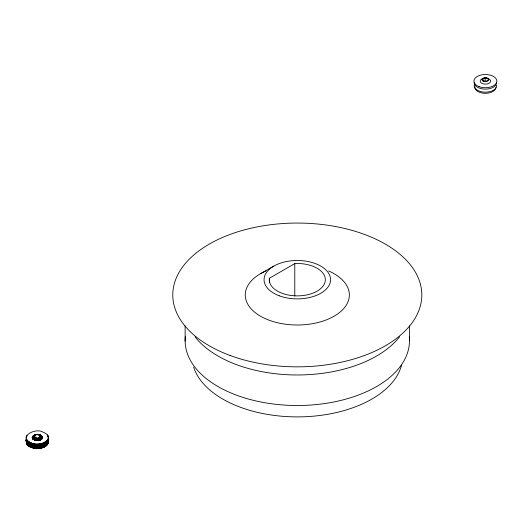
<?xml version="1.0" encoding="UTF-8"?>
<svg xmlns="http://www.w3.org/2000/svg" width="523" height="523" viewBox="0 0 523 523"><rect width="100%" height="100%" fill="white"/><g stroke="black" fill="none" stroke-linecap="round" stroke-linejoin="round"><path stroke-width="0.78" d="M31.576 443.131C39.29 447.858 57.53 437.921 42.853 432.031C35.25 427.487 17.22 437.182 31.576 443.131L31.563 447.538C37.774 449.924 49.267 448.27 48.391 439.51M34.538 437.568L34.538 436.064L35.499 435.116A2.805 1.621 0 0 1 38.257 434.835C41.441 435.228 39.48 438.686 37.048 437.973L34.505 436.502M31.249 443.02L31.563 447.538C27.797 446.583 25.189 442.497 26.431 438.699M31.903 443.243L31.883 447.649L31.576 445.661L28.033 443.72L26.222 440.869M26.595 439.418L26.64 443.184L26.196 437.038M32.236 443.347L32.21 447.753L31.576 445.661M34.518 437.646L34.538 436.862M32.576 443.439L32.537 447.851L31.903 445.766M32.923 443.53L32.877 447.943L32.236 445.871M33.269 443.609L33.217 448.028L32.576 445.969M33.629 443.687L33.564 448.106L32.923 446.054M37.009 440.529C39.042 437.777 30.556 437.81 34.949 434.829C37.473 433.6 41.552 434.665 42.363 437.516C41.474 443.752 26.215 439.189 34.949 434.829L33.76 435.515L34.799 434.914M33.988 443.752L33.917 448.178L33.269 446.139M34.348 443.818L34.27 448.244L33.629 446.211M34.714 443.87L34.629 448.296L34.348 446.341L33.988 446.282M35.087 443.916L34.989 448.348L34.714 446.394L34.348 446.341M35.459 443.955L35.355 448.388L35.087 446.446L34.714 446.394M35.832 443.988L35.721 448.427L35.459 446.485L35.087 446.446M36.211 444.014L36.087 448.453L35.832 446.518L35.459 446.485M36.584 444.034L36.46 448.473L36.211 446.537L35.832 446.518M36.963 444.04L36.832 448.486L36.584 446.557L36.211 446.537M37.342 444.047L37.205 448.492L36.963 446.57L36.584 446.557M38.48 438.503L38.525 437.81M37.721 444.04L37.578 448.492L37.342 446.57L36.963 446.57M38.101 444.027L37.944 448.479L37.721 446.564L37.342 446.57M34.525 437.993L34.538 436.064M38.48 444.007L38.316 448.466L38.101 446.557L37.721 446.564M38.852 443.981L38.689 448.44L38.48 446.537L38.101 446.557M39.225 443.949L39.055 448.407L38.852 446.511L38.48 446.537M39.598 443.909L39.421 448.368L39.225 446.472L38.852 446.511M39.97 443.857L39.787 448.322L39.598 446.433C44.318 446.099 50.254 442.726 48.391 436.98M40.336 443.805L40.147 448.27L39.97 446.38M40.696 443.739L40.5 448.211L40.336 446.328M41.056 443.667L40.853 448.146L40.696 446.263M41.409 443.589L41.206 448.067L41.056 446.197M41.755 443.511L41.546 447.989L41.409 446.119M42.102 443.419L41.886 447.897L41.755 446.034M42.441 443.321L42.219 447.806L42.102 445.942M42.775 443.216L42.546 447.701L42.441 445.844M43.102 443.105L42.873 447.596L42.775 445.74M43.422 442.988L43.187 447.479L43.102 445.629M43.736 442.863L43.494 447.361L43.422 445.511M44.037 442.733L43.795 447.237L43.736 445.387M44.337 442.602L44.089 447.1L44.037 445.263M44.625 442.458L44.37 446.962L44.337 445.125M44.906 442.314L44.645 446.819L44.625 444.981M33.577 435.62L34.649 435.005L32.524 436.62L33.923 435.751L32.446 436.757L33.864 435.868L32.321 437.045L33.818 435.992L32.282 437.189L33.786 436.11L32.249 437.333L33.766 436.234L32.23 437.483L33.76 436.359L32.23 437.627L33.766 436.483L32.256 437.921L33.786 436.607L32.289 438.065L33.818 436.725L32.465 438.496L33.988 437.084L32.642 438.771L34.073 437.195L32.753 438.908L34.165 437.306L32.871 439.039L34.27 437.411L33.001 439.163L34.387 437.516L33.139 439.287L34.511 437.62L33.452 439.516L34.649 437.712L33.622 439.627L34.799 437.803L33.805 439.732L34.949 437.888L33.995 439.83L35.113 437.967L34.394 440.006L35.289 438.039L34.61 440.091L35.466 438.104L34.825 440.163L35.656 438.163L35.054 440.235L35.845 438.222L35.283 440.294L36.041 438.267L35.76 440.399L36.244 438.307L36.002 440.438L36.453 438.339L36.25 440.471L36.662 438.366L36.505 440.503L36.872 438.385L36.754 440.523C35.871 437.306 39.519 439.039 40.604 437.084C41.729 435.822 38.447 433.992 41.056 435.646M44.906 444.838L44.913 446.668L45.181 442.164M26.353 436.385L26.856 443.811L26.568 441.68M45.442 442L45.174 446.518L45.697 441.843M48.024 442.863L48.436 440.379L47.979 443.073L48.384 440.817M45.697 444.367L45.423 446.354L45.939 441.674M45.939 444.197L45.658 446.191L46.174 441.504M46.174 444.027L45.893 446.021L46.397 441.327M46.397 443.85L46.109 445.851L46.612 441.144M46.612 443.674L46.318 445.674L46.815 440.961M46.815 443.484L46.514 445.491L47.005 440.771M47.005 443.295L46.704 445.302L47.188 440.582M47.188 443.105L46.88 445.112L47.358 440.386M47.358 442.909L47.044 444.923L47.515 440.183M48.319 440.699L48.07 442.216L48.443 440.163L48.064 442.432L48.273 440.268M47.515 442.713L47.194 444.727L47.658 439.987M47.658 442.51L47.338 444.53L47.789 439.778M48.299 440.484L48.057 442.007L48.312 440.634M47.789 442.308L47.462 444.328L47.913 439.575M47.913 442.098L47.58 444.125L48.116 439.15M48.024 441.889L47.685 443.916L48.201 438.941M48.201 441.464L47.861 443.497L48.293 440.412M48.332 441.033L47.926 443.288L48.332 438.509M269.404 278.236L269.299 278.837A28.046 16.193 0 0 0 296.809 295.874A28.046 16.193 0 0 0 325.339 279.406A28.046 16.193 0 0 0 295.835 263.52L294.789 263.579L269.404 278.236L269.404 282.296M482.605 79.45L482.592 79.509A2.805 1.621 0 0 0 485.344 81.215A2.805 1.621 0 0 0 488.201 79.568A2.805 1.621 0 0 0 485.246 77.979L482.605 79.45L482.605 80.973M44.913 446.668L45.442 444.53M35.518 440.353L36.041 438.267M34.191 439.921L35.113 437.967M36.872 434.332L34.139 435.319L36.872 434.332L40.696 435.437M33.289 439.405L34.511 437.62M32.55 438.634L33.988 437.084M32.236 437.777L33.766 436.483M35.224 434.94L35.845 434.495M32.38 436.901L33.864 435.868M32.969 436.09L34.27 435.299M33.76 435.515L34.949 434.829M260.5 273.706L273.797 266.115M39.225 446.472L39.598 446.433M36.695 434.705L37.296 434.319L37.963 434.711L37.931 434.352L39.428 434.953L38.937 434.548L41.657 436.123L40.323 435.299M39.944 435.005L41.225 435.757M39.643 434.829L40.5 435.345M40.081 435.097L41.376 435.875M40.206 435.201L41.526 435.992M39.48 434.75L40.304 435.254M41.781 436.247L40.428 435.411L41.899 436.378L40.519 435.522L41.997 436.515L40.604 435.633L42.088 436.653L40.67 435.751L42.167 436.797L40.729 435.868L42.232 436.934L40.774 435.992L42.363 437.666L40.827 436.483L42.356 437.81L40.807 436.607L42.291 438.104L40.774 436.725L42.245 438.248L40.729 436.849L42.18 438.392L40.67 436.966L42.108 438.529L40.604 437.084L42.023 438.673L40.519 437.195L41.69 439.065L40.323 437.411L41.559 439.196L40.206 437.516L41.415 439.313L40.081 437.62L41.265 439.431L39.944 437.712L40.925 439.653L39.794 437.803L40.742 439.758L39.643 437.888L40.552 439.856L39.48 437.967L40.349 439.948L39.303 438.039L40.147 440.033L39.127 438.104L39.709 440.183L38.937 438.163L39.486 440.248L38.748 438.222L39.251 440.307L38.552 438.267L39.016 440.366L38.349 438.307L38.774 440.412L38.14 438.339L38.277 440.484L37.931 438.366L38.029 440.503L37.721 438.385L37.774 440.523L37.512 438.398L37.519 440.536L37.296 438.398L37.264 440.536L37.081 438.398M39.303 434.678L40.094 435.169M39.127 434.613L39.879 435.09M38.937 434.548L39.656 435.018M40.774 435.992L42.285 437.078M40.807 436.607L42.33 437.96M40.519 437.195L41.925 438.804M37.931 434.352L38.212 434.731M39.944 437.712L41.101 439.542M39.127 438.104L39.931 440.111M47.822 440.941L48.038 441.791M38.14 438.339L38.525 440.451M26.183 440.654L26.588 442.968M26.856 443.811L26.496 439.202M26.412 441.517L26.771 443.602L26.287 436.6M26.836 439.83L27.189 444.426L26.974 440.033M26.712 439.627L27.065 444.223L26.836 442.353M26.595 441.942L26.954 444.02L26.712 442.151M27.281 440.431L27.627 445.021L27.451 440.628M27.118 440.235L27.471 444.825L27.281 442.961M26.974 442.563L27.327 444.628L27.118 442.759M27.83 441.007L28.177 445.583L28.033 441.19M27.634 440.817L27.98 445.4L27.83 443.53M27.451 443.151L27.797 445.21L27.634 443.347M26.555 442.752L26.15 440.216M28.249 441.373L28.588 445.936L28.477 441.543M28.033 443.72L28.379 445.759L28.249 443.896M28.713 441.719L29.053 446.276L28.961 441.883M28.477 444.073L28.817 446.106L28.713 444.243M29.216 442.046L29.55 446.596L29.484 442.197M28.961 444.406L29.295 446.439L29.216 444.57M29.759 442.347L30.086 446.89L30.04 442.497M29.484 444.727L29.811 446.747L29.759 444.877M30.327 442.635L30.654 447.172L30.628 442.765M30.04 445.021L30.367 447.034L30.327 445.158M30.628 445.295L30.949 447.296L30.935 442.896M26.15 440L26.523 442.327L26.196 439.562L26.425 441.118M30.935 445.419L31.256 447.42L31.249 445.544M26.163 439.778L26.529 442.112M26.235 439.346L26.457 440.902M39.48 437.365L39.48 438.359M485.141 77.986L485.141 81.039M409.476 325.921L409.476 340.381M294.789 263.579L294.789 296.057M185.129 325.849L185.129 341.114M48.051 435.907L48.051 437.169M47.939 435.698L47.939 436.96M47.397 434.888L47.397 436.149M26.869 435.339L26.869 436.6M487.259 78.313A5.204 3.007 0 0 1 489.554 82.928A5.204 3.007 0 0 1 481.238 82.928A5.204 3.007 0 0 1 483.527 78.313M484.05 78.221A5.204 3.007 0 0 1 486.743 78.221M496.595 85.327A11.218 6.479 0 0 1 484.285 92.146A11.218 6.479 0 0 1 474.544 84.059M496.595 82.274A11.218 6.479 0 0 1 485.455 89.126A11.218 6.479 0 0 1 474.191 82.346M495.928 87.511A10.545 6.086 0 0 1 484.899 93.31A10.545 6.086 0 0 1 474.864 86.942M328.627 270.953A52.045 30.046 0 0 1 335.779 315.186A52.045 30.046 0 0 1 258.826 315.186A52.045 30.046 0 0 1 265.978 270.953M409.287 336.989A112.177 64.76 0 0 1 296.763 405.508A112.177 64.76 0 0 1 185.384 336.367M399.559 336.845A112.177 64.76 0 0 1 297.345 374.978A112.177 64.76 0 0 1 195.086 336.89M401.54 365.191A105.443 60.877 0 0 1 298.999 416.883A105.443 60.877 0 0 1 193.634 367.126M39.911 436.94L39.872 437.973L39.911 436.94M483.585 81.202A3.321 1.922 0 0 0 488.717 79.692A3.321 1.922 0 0 0 483.886 77.888A3.321 1.922 0 0 0 483.585 81.202M479.212 86.687A11.454 6.616 0 0 0 496.837 81.431A11.454 6.616 0 0 0 480.134 75.247A11.454 6.616 0 0 0 479.212 86.687M279.197 295.783A33.243 19.194 0 0 0 330.497 280.688A33.243 19.194 0 0 0 282.211 262.585A33.243 19.194 0 0 0 279.197 295.783M230.074 355.463A124.513 71.886 0 0 0 421.682 298.306A124.513 71.886 0 0 0 240.149 231.081A124.513 71.886 0 0 0 230.074 355.463"/></g></svg>
